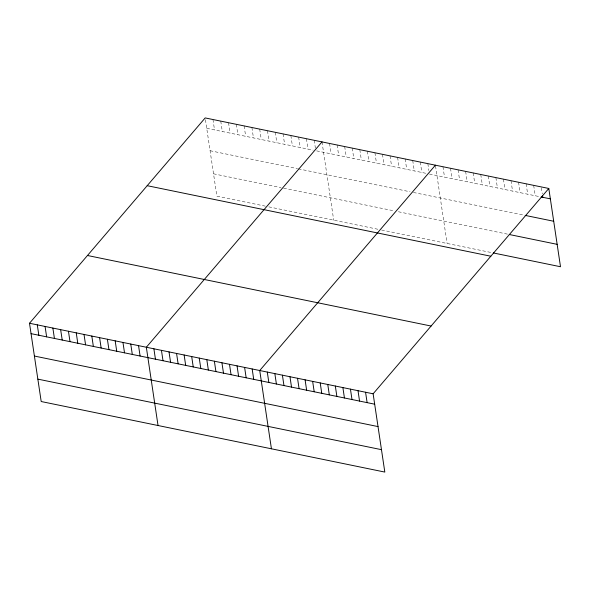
<?xml version="1.0" encoding="UTF-8"?>
<svg xmlns="http://www.w3.org/2000/svg" width="590" height="590" viewBox="0 0 590 590"><rect width="100%" height="100%" fill="white"/><g stroke="black" fill="none" stroke-linecap="round" stroke-linejoin="round"><path stroke-width="0.44" stroke-dasharray="2.95 2.21" d="M206.729 128.318L313.179 150.17M316.638 150.878L426.039 173.335M429.402 174.028L540.278 196.787M210.077 150.716L297.485 168.659M298.356 168.843L410.065 191.772M413.428 192.465L523.463 215.048M213.528 173.799L281.032 187.657M283.628 188.188L394.201 210.888M398.398 211.751L507.592 234.164M265.338 206.153L216.877 196.205L205.305 118.797M268.804 206.861L378.227 229.326M381.59 230.012L492.466 252.778M541.369 187.782L542.276 193.844M533.685 185.363L535.233 195.755M526.125 183.815L527.674 194.198M518.566 182.258L520.115 192.65M511.006 180.71L512.555 191.094M503.447 179.154L504.996 189.545M495.88 177.605L497.436 187.996M488.321 176.056L489.877 186.44M480.762 174.5L482.318 184.891M473.202 172.951L474.758 183.335M465.643 171.395L467.199 181.786M458.083 169.846L459.64 180.23M450.524 168.29L452.08 178.681M442.965 166.741L444.521 177.133M435.538 166.055L447.102 243.464M427.846 163.637L428.878 170.562M420.287 162.088L421.843 172.472M412.727 160.532L414.276 170.923M405.168 158.983L406.717 169.367M397.608 157.427L399.157 167.818M390.049 155.878L391.598 166.269M382.49 154.329L384.038 164.713M374.93 152.773L376.479 163.165M367.371 151.224L368.92 161.608M359.812 149.668L361.36 160.06M352.252 148.12L353.801 158.511M344.693 146.571L346.242 156.955M337.133 145.015L338.682 155.406M329.567 143.466L331.123 153.85M322.007 141.91L333.711 220.188M314.219 140.309L315.385 148.105M306.431 138.716L307.987 149.1M298.643 137.116L300.199 147.5M290.855 135.516L292.411 145.907M283.067 133.915L284.616 144.307M275.279 132.315L276.828 142.706M267.491 130.722L269.04 141.106M259.703 129.122L261.252 139.506M251.908 127.521L253.464 137.912M244.12 125.921L245.676 136.312M236.332 124.32L237.888 134.712M228.544 122.727L230.1 133.111M220.756 121.127L222.312 131.511M212.968 119.527L214.517 129.918"/><path stroke-width="0.89" d="M548.803 188.468L373.123 393.796L384.82 472.074L41.197 401.532L29.5 323.261L205.18 117.926L548.803 188.468L560.5 266.739L493.299 252.948M322.007 141.91L146.335 347.245L158.032 425.515M435.405 165.193L259.725 370.52L271.43 448.791M541.111 196.957L550.352 198.852M525.144 215.394L553.7 221.257M509.273 234.51L557.152 244.341M147.205 185.688L490.828 256.23M87.475 255.5L431.098 326.041M29.5 323.261L373.123 393.796M31.056 333.645L374.672 404.187M34.397 356.05L378.02 426.585M37.849 379.127L381.472 449.669M542.534 195.57L542.793 197.303M365.564 392.247L367.113 402.631M358.005 390.691L359.553 401.082M350.445 389.142L351.994 399.526M342.886 387.593L344.435 397.977M335.327 386.037L336.875 396.428M327.767 384.488L329.316 394.872M320.208 382.932L321.757 393.324M312.648 381.383L314.197 391.767M305.089 379.827L306.638 390.219M297.53 378.279L299.078 388.67M289.963 376.73L291.519 387.114M282.404 375.174L283.96 385.565M274.844 373.625L276.4 384.009M267.285 372.069L268.841 382.46M252.166 368.964L253.722 379.355M244.607 367.415L246.163 377.807M237.047 365.866L238.603 376.25M229.488 364.31L231.044 374.702M221.929 362.762L223.485 373.146M214.369 361.205L215.925 371.597M206.81 359.657L208.358 370.041M199.25 358.108L200.799 368.492M191.691 356.552L193.24 366.943M184.132 355.003L185.68 365.387M176.572 353.447L178.121 363.838M169.013 351.898L170.562 362.282M161.453 350.342L163.002 360.733M153.894 348.793L155.443 359.185M138.547 345.644L140.096 356.028M130.751 344.044L132.308 354.435M122.963 342.443L124.52 352.835M115.175 340.843L116.732 351.234M107.387 339.25L108.944 349.634M99.599 337.65L101.148 348.034M91.811 336.049L93.36 346.441M84.023 334.449L85.572 344.84M76.235 332.849L77.784 343.24M68.447 331.256L69.996 341.64M60.652 329.655L62.208 340.039M52.864 328.055L54.42 338.446M45.076 326.454L46.632 336.846M37.288 324.854L38.844 335.245"/></g></svg>
